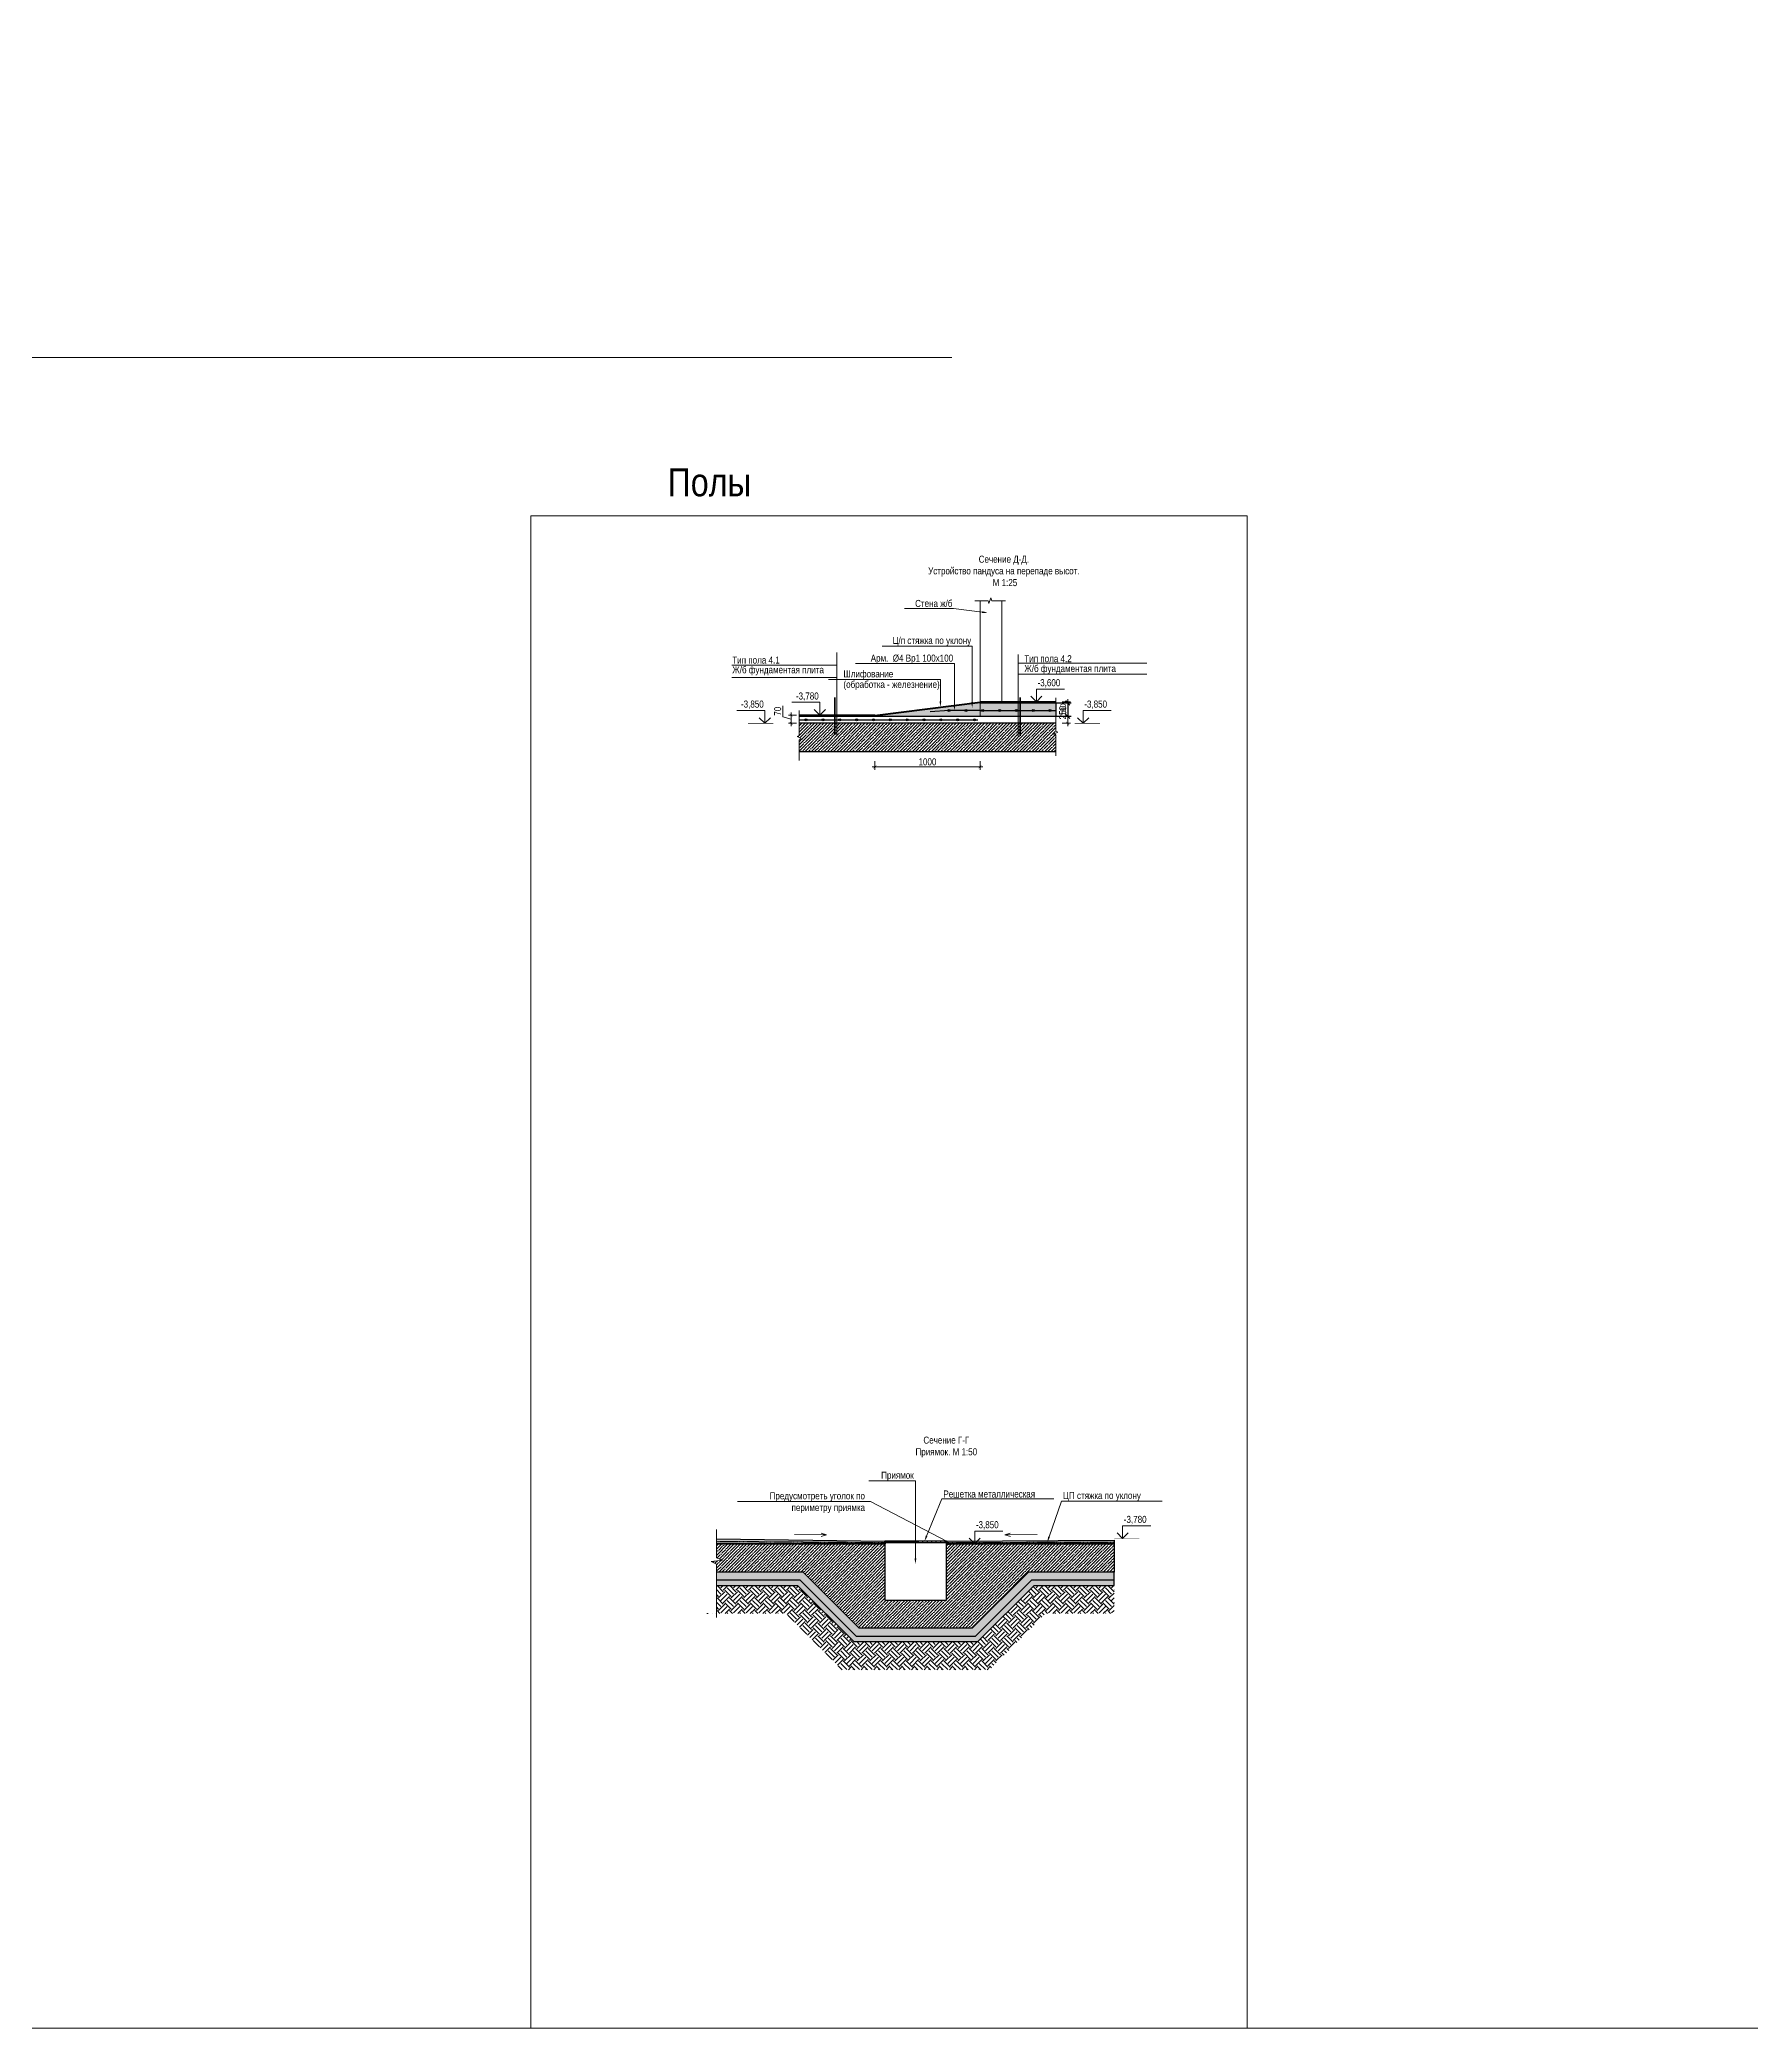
# Model space of a CAD drawing. Header units: millimetres. Extents: x -328335 to 1213373, y -208171 to 164144.
# Drawn here: x -14863 to 46079, y -205995 to -135144 of the extents above; entities that cross this region are included whole.
import ezdxf
from ezdxf import colors
from ezdxf.entities.mleader import LeaderData, LeaderLine
from ezdxf.math import Vec2, Vec3

# ---------------------------------------------------------------- set-up
doc = ezdxf.new("R2010")
doc.units = ezdxf.units.MM
doc.header["$LTSCALE"] = 0.5
doc.linetypes.add('DASHED', pattern=[19.05, 12.7, -6.35])
doc.layers.get('Defpoints').update_dxf_attribs({"color": 140})
for name, color, linetype, lineweight in [('A-DETL-1', 7, 'Continuous', 30), ('A-Wall-beton', 12, 'Continuous', 18), ('АР_Отметка', 7, 'Continuous', 5), ('АР_Тонкая', 254, 'Continuous', 5), ('Оформление_Отметки', 250, 'Continuous', 0), ('Разрез_тонкая!', 250, 'Continuous', 18), ('РД_узлы', 8, 'Continuous', 13), ('Стена_замер', 162, 'Continuous', 18)]:
    doc.layers.add(name, color=color, linetype=linetype, lineweight=lineweight)
doc.layers.add('АР_Делит', color=120, linetype='Continuous', lineweight=0, plot=False)
doc.layers.add('Полы_компенсатор', color=50, linetype='Continuous', lineweight=80, plot=False)
doc.layers.add('РД_Размеры КП', color=8, linetype='Continuous')
doc.styles.add('PDF Arial', font='arial.ttf')
doc.styles.add('style1', font='ARIALN.TTF')
doc.dimstyles.new('1-100', dxfattribs={"dimscale": 100, "dimtxt": 2, "dimasz": 1.5, "dimexe": 1.25, "dimexo": 0.625, "dimtad": 1, "dimdec": 0, "dimtxsty": 'style1', "dimblk": 'OBLIQUE', "dimcen": 2.5, "dimadec": 0, "dimazin": 1, "dimtfac": 1, "dimtdec": 0, "dimtix": 1, "dimtmove": 0, "dimatfit": 2, "dimfxl": 1, "dimarcsym": 0})
doc.dimstyles.new('Dim100_ареал', dxfattribs={"dimscale": 100, "dimtxt": 2.5, "dimasz": 1, "dimexe": 1, "dimexo": 1, "dimgap": 0.5, "dimtad": 1, "dimzin": 12, "dimdsep": 46, "dimtxsty": 'style1', "dimblk": 'ARCHTICK', "dimcen": 1, "dimdle": 1, "dimaunit": 1, "dimadec": 0, "dimazin": 3, "dimtfac": 1, "dimtmove": 1, "dimatfit": 3, "dimldrblk": 'OPEN30', "dimfxl": 2, "dimfxlon": 1, "dimtolj": 1, "dimtzin": 0, "dimlwd": 5, "dimlwe": 5, "dimarcsym": 0})

# ---------------------------------------------------------------- blocks, each defined once
blk = doc.blocks.new('Otmetka_ur_2.5')
at = {"ltscale": 0.2}
for points in [[(40517, -127192), (40417, -127092)], [(40517, -127192), (40517, -126962), (41017, -126962)], [(40517, -127192), (40617, -127092)]]:
    blk.add_lwpolyline(points, dxfattribs=at)
at = {"ltscale": 0.2, "const_width": 7.5}
blk.add_lwpolyline([(40817, -127192), (40367, -127192)], dxfattribs=at)
at = {"ltscale": 0.2, "style": 'style1'}
blk.add_attdef('OTMETKA', (40537, -126912), '', height=125, dxfattribs=at)
blk = doc.blocks.new('_Oblique')
at = {"color": 0, "linetype": 'ByBlock', "lineweight": -2}
blk.add_line((-0.5, -0.5), (0.5, 0.5), dxfattribs=at)
blk = doc.blocks.new('*D106')
at = {"layer": 'Defpoints', "color": 0, "transparency": 16777216}
for p in [(19089, -158774), (19089, -159249), (21761, -159249)]:
    blk.add_point(p, dxfattribs=at)
at = {"layer": 'РД_Размеры КП', "color": 0, "lineweight": -2, "transparency": 16777216}
for p, q in [((19152, -158774), (21886, -158774)), ((19152, -159249), (21886, -159249)), ((21761, -158774), (21761, -159249))]:
    blk.add_line(p, q, dxfattribs=at)
at = {"layer": 'РД_Размеры КП', "color": 0, "lineweight": -2, "transparency": 16777216, "xscale": 150, "yscale": 150, "zscale": 150}
for p, rotation in [((21761, -158774), 90), ((21761, -159249), 270)]:
    blk.add_blockref('_Oblique', p, dxfattribs=dict(at, rotation=rotation))
at = {"layer": 'РД_Размеры КП', "color": 0, "transparency": 16777216, "insert": (21596, -159012), "char_height": 200, "attachment_point": 5, "rotation": 90, "style": 'style1'}
blk.add_mtext('180', dxfattribs=at)
blk = doc.blocks.new('_ArchTick')
at = {"color": 0, "linetype": 'ByBlock', "const_width": 0.15}
blk.add_lwpolyline([(-0.5, -0.5), (0.5, 0.5)], dxfattribs=at)
blk = doc.blocks.new('*D107')
at = {"layer": 'Defpoints', "color": 0, "transparency": 16777216}
for p in [(14889, -159230), (18639, -158774), (18639, -161052)]:
    blk.add_point(p, dxfattribs=at)
at = {"layer": 'РД_узлы', "color": 0, "lineweight": 5, "transparency": 16777216}
for p, q in [((14789, -161052), (18739, -161052)), ((14889, -160852), (14889, -161152)), ((18639, -160852), (18639, -161152))]:
    blk.add_line(p, q, dxfattribs=at)
at = {"layer": 'РД_узлы', "color": 0, "lineweight": 5, "transparency": 16777216, "xscale": 100, "yscale": 100, "zscale": 100, "rotation": 180}
blk.add_blockref('_ArchTick', (14889, -161052), dxfattribs=at)
at = {"layer": 'РД_узлы', "color": 0, "lineweight": 5, "transparency": 16777216, "xscale": 100, "yscale": 100, "zscale": 100}
blk.add_blockref('_ArchTick', (18639, -161052), dxfattribs=at)
at = {"layer": 'РД_узлы', "color": 0, "transparency": 16777216, "insert": (16764, -160874), "char_height": 250, "attachment_point": 5, "style": 'style1'}
blk.add_mtext('\\A1;1000', dxfattribs=at)
blk = doc.blocks.new('_Open30')
at = {"color": 0, "linetype": 'ByBlock', "lineweight": -2}
for p, q in [((-1, 0.27), (0, 0)), ((0, 0), (-1, -0.27)), ((0, 0), (-1, 0))]:
    blk.add_line(p, q, dxfattribs=at)
blk = doc.blocks.new('*D152')
at = {"layer": 'Defpoints', "color": 0, "transparency": 16777216}
for p in [(21333, -158738), (21761, -158738), (21333, -159499)]:
    blk.add_point(p, dxfattribs=at)
at = {"layer": 'РД_узлы', "color": 0, "lineweight": 5, "transparency": 16777216}
for p, q in [((21761, -159599), (21761, -158638)), ((21561, -158738), (21861, -158738)), ((21561, -159499), (21861, -159499))]:
    blk.add_line(p, q, dxfattribs=at)
at = {"layer": 'РД_узлы', "color": 0, "lineweight": 5, "transparency": 16777216, "xscale": 100, "yscale": 100, "zscale": 100}
for p, rotation in [((21761, -158738), 90), ((21761, -159499), 270)]:
    blk.add_blockref('_ArchTick', p, dxfattribs=dict(at, rotation=rotation))
at = {"layer": 'РД_узлы', "color": 0, "transparency": 16777216, "insert": (21583, -159119), "char_height": 250, "attachment_point": 5, "rotation": 90, "style": 'style1'}
blk.add_mtext('\\A1;250', dxfattribs=at)
blk = doc.blocks.new('*D153')
at = {"layer": 'Defpoints', "color": 0, "transparency": 16777216}
for p in [(11909, -159211), (12196, -159211), (12196, -159499)]:
    blk.add_point(p, dxfattribs=at)
at = {"layer": 'РД_узлы', "color": 0, "lineweight": 5, "transparency": 16777216}
for p, q in [((11606, -159265), (11606, -158873)), ((11909, -159355), (11606, -159265)), ((12096, -159211), (11809, -159211)), ((11909, -159599), (11909, -159111)), ((12096, -159499), (11809, -159499))]:
    blk.add_line(p, q, dxfattribs=at)
at = {"layer": 'РД_узлы', "color": 0, "lineweight": 5, "transparency": 16777216, "xscale": 100, "yscale": 100, "zscale": 100}
for p, rotation in [((11909, -159211), 90), ((11909, -159499), 270)]:
    blk.add_blockref('_ArchTick', p, dxfattribs=dict(at, rotation=rotation))
at = {"layer": 'РД_узлы', "color": 0, "transparency": 16777216, "insert": (11428, -159069), "char_height": 250, "attachment_point": 5, "rotation": 90, "style": 'style1'}
blk.add_mtext('\\A1;70', dxfattribs=at)

msp = doc.modelspace()

# ---------------------------------------------------------------- hatches: boundary and pattern name
at = {"layer": 'РД_узлы'}
h = msp.add_hatch(dxfattribs=at)
h.set_pattern_fill('AR-CONC', color=256)
h.set_pattern_definition([(50, (184443.28, 504797.02), (182.18467, -15.939086), [19.05, -209.55]), (355, (184443.28, 504797.02), (-35.24342, 191.056845), [15.24, -167.640584]), (100.451445, (184458.46, 504795.69), (146.941247, 175.11775), [16.19001, -178.090245]), (46.1842, (184443.28, 504847.82), (271.07904, -42.04233), [28.575, -314.325]), (96.635558, (184465.87, 504844.31), (237.40413, 247.42612), [24.28502, -267.13561]), (351.18415, (184443.28, 504847.82), (237.40413, 247.42612), [22.85997, -251.45973]), (21, (184468.68, 504835.12), (151.61439, -102.265198), [19.05, -209.55]), (326, (184468.68, 504835.12), (61.80203, 184.187966), [15.24, -167.64]), (71.451445, (184481.31, 504826.6), (213.41642, 81.92277), [16.19001, -178.08994]), (37.5, (184443.275, 504797.02), (3.088603, 84.555039), [0, -165.608, 0, -170.18, 0, -168.275]), (7.5, (184443.275, 504797.02), (66.819663, 100.180575), [0, -97.028, 0, -161.798, 0, -64.135]), (327.5, (184386.63, 504797.02), (135.590595, -5.728744), [0, -63.5, 0, -198.12, 0, -262.89]), (317.5, (184361.23, 504797.02), (148.129181, 25.426491), [0, -82.55, 0, -131.572, 0, -186.69])])
h.paths.add_polyline_path([(18639.431, -158774.387), (14889.431, -159249.387), (18639.431, -159249.387)])
h.paths.add_polyline_path([(18639.431, -158774.387), (21333.232, -158774.387), (21333.232, -159249.387), (18639.431, -159249.387)])
h = msp.add_hatch(dxfattribs=at)
h.set_pattern_fill('ANSI35', color=256, scale=25)
h.set_pattern_definition([(45, (184443.28, 504547.02), (-112.2532, 112.2532), []), (45, (184555.53, 504547.02), (-112.2532, 112.2532), [198.4375, -39.6875, 0, -39.6875])])
h.paths.add_polyline_path([(21333.232, -159801.089), (21258.232, -159763.589), (21408.232, -159688.589), (21333.232, -159651.089), (21333.232, -159499.387), (18639.431, -159499.387), (14889.431, -159499.387), (12195.63, -159499.387), (12195.63, -159935.897), (12120.63, -159973.397), (12270.63, -160048.397), (12195.63, -160085.897), (12195.63, -160499.387), (21333.232, -160499.387)])
at = {"layer": 'РД_узлы', "lineweight": 0}
h = msp.add_hatch(dxfattribs=at)
h.set_pattern_fill('ANSI35', color=256, scale=25)
h.set_pattern_definition([(45, (203074.07, 498815.58), (-112.2532, 112.2532), []), (45, (203186.32, 498815.58), (-112.2532, 112.2532), [198.4375, -39.6875, 0, -39.6875])])
h.paths.add_polyline_path([(9249.622, -188739.413), (9249.622, -189239.413), (9458.515, -189319.413), (9054.069, -189359.413), (9249.622, -189459.413), (9249.622, -189739.413), (12334.301, -189739.413), (14334.301, -191739.413), (18362.728, -191739.413), (20362.728, -189739.413), (23419.622, -189739.413), (23419.622, -188739.413), (17448.515, -188739.413), (17448.515, -190739.413), (15248.515, -190739.413), (15248.515, -188739.413)])
h = msp.add_hatch(dxfattribs=at)
h.set_pattern_fill('AR-CONC', color=256, scale=0.5)
h.set_pattern_definition([(50, (203074.07, 498815.58), (91.0923345, -7.969543), [9.525, -104.775]), (355, (203074.07, 498815.58), (-17.621711, 95.528423), [7.62, -83.820292]), (100.451445, (203081.66, 498814.92), (73.470624, 87.558876), [8.095004, -89.045122]), (46.1842, (203074.07, 498840.98), (135.53952, -21.021164), [14.2875, -157.1625]), (96.635558, (203085.36, 498839.23), (118.702067, 123.713062), [12.142512, -133.567804]), (351.184151, (203074.07, 498840.98), (118.702067, 123.713062), [11.429984, -125.729866]), (21, (203086.77, 498834.63), (75.807196, -51.132599), [9.525, -104.775]), (326, (203086.77, 498834.63), (30.901014, 92.093983), [7.62, -83.82]), (71.451445, (203093.09, 498830.37), (106.70821, 40.961384), [8.095004, -89.044969]), (37.5, (203074.07, 498815.58), (1.5443016, 42.2775194), [0, -82.804, 0, -85.09, 0, -84.1375]), (7.5, (203074.07, 498815.58), (33.4098313, 50.0902874), [0, -48.514, 0, -80.899, 0, -32.0675]), (327.5, (203045.748, 498815.58), (67.7952976, -2.864372), [0, -31.75, 0, -99.06, 0, -131.445]), (317.5, (203033.05, 498815.58), (74.0645907, 12.7132455), [0, -41.275, 0, -65.786, 0, -93.345])])
h.paths.add_polyline_path([(17448.515, -188739.413), (17448.515, -188644.419), (23419.622, -188602.103), (23419.622, -188739.413)])
h.paths.add_polyline_path([(9249.622, -188554.015), (9249.622, -188739.413), (15177.701, -188739.413), (15177.701, -188644.419)])
at = {"layer": 'РД_узлы', "lineweight": 30}
h = msp.add_hatch(dxfattribs=at)
h.set_pattern_fill('ANSI31', color=256, scale=50, angle=45)
h.set_pattern_definition([(90, (15808.51, -188691.92), (-158.75, 0), [])])
h.paths.add_polyline_path([(17448.515, -188644.419), (15179.146, -188644.419), (15179.146, -188691.916), (17448.515, -188691.916)])
at = {"layer": 'РД_узлы', "lineweight": 0}
h = msp.add_hatch(dxfattribs=at)
h.set_pattern_fill('AR-CONC', color=256)
h.set_pattern_definition([(50, (203074.07, 498815.58), (182.18467, -15.939086), [19.05, -209.55]), (355, (203074.07, 498815.58), (-35.24342, 191.056845), [15.24, -167.640584]), (100.451445, (203089.25, 498814.25), (146.941247, 175.11775), [16.19001, -178.090245]), (46.1842, (203074.07, 498866.38), (271.07904, -42.04233), [28.575, -314.325]), (96.635558, (203096.66, 498862.88), (237.40413, 247.42612), [24.28502, -267.13561]), (351.18415, (203074.07, 498866.38), (237.40413, 247.42612), [22.85997, -251.45973]), (21, (203099.47, 498853.68), (151.61439, -102.265198), [19.05, -209.55]), (326, (203099.47, 498853.68), (61.80203, 184.187966), [15.24, -167.64]), (71.451445, (203112.1, 498845.16), (213.41642, 81.92277), [16.19001, -178.089938]), (37.5, (203074.07, 498815.58), (3.088603, 84.555039), [0, -165.608, 0, -170.18, 0, -168.275]), (7.5, (203074.07, 498815.58), (66.819663, 100.180575), [0, -97.028, 0, -161.798, 0, -64.135]), (327.5, (203017.427, 498815.58), (135.590595, -5.728744), [0, -63.5, 0, -198.12, 0, -262.89]), (317.5, (202992.03, 498815.58), (148.129181, 25.426491), [0, -82.55, 0, -131.572, 0, -186.69])])
h.paths.add_polyline_path([(20478.708, -190019.413), (23419.622, -190019.413), (23419.622, -189739.413), (20362.728, -189739.413), (19362.728, -190739.413), (19758.708, -190739.413)])
h.paths.add_polyline_path([(9249.622, -189739.413), (9249.622, -190019.413), (12218.322, -190019.413), (14218.321, -192019.413), (18478.709, -192019.412), (19758.708, -190739.413), (19362.728, -190739.413), (18362.728, -191739.413), (14334.301, -191739.413), (12334.301, -189739.413)])
h = msp.add_hatch(dxfattribs=at)
h.set_pattern_fill('EARTH', color=256, scale=50, angle=45)
h.set_pattern_definition([(45, (12634.07, -190384.42), (0, 449.013), [317.5, -317.5]), (45, (12549.88, -190300.23), (0, 449.013), [317.5, -317.5]), (45, (12465.7, -190216.04), (0, 449.013), [317.5, -317.5]), (135, (12465.7, -190159.9), (-449.013, 0), [317.5, -317.5]), (135, (12549.88, -190075.72), (-449.013, 0), [317.5, -317.5]), (135, (12634.07, -189991.53), (-449.013, 0), [317.5, -317.5])])
h.paths.add_polyline_path([(9249.622, -191219.414), (9249.622, -190219.413), (12135.479, -190219.413), (14135.479, -192219.413), (18561.551, -192219.413), (20561.551, -190219.413), (23419.622, -190219.413), (23419.622, -191219.42), (20975.759, -191219.418), (18975.764, -193219.413), (13721.265, -193219.413), (11721.265, -191219.413), (8919.622, -191219.413)])
h = msp.add_hatch(dxfattribs=at)
h.set_pattern_fill('AR-SAND', color=256)
h.set_pattern_definition([(37.5, (203074.07, 498815.58), (-1.6000313, 48.9413237), [0, -38.608, 0, -43.18, 0, -41.275]), (7.5, (203074.07, 498815.58), (44.9523283, 71.68251), [0, -20.828, 0, -34.798, 0, -13.335]), (327.5, (203042.827, 498815.58), (79.099237, 0.1437185), [0, -12.7, 0, -45.72, 0, -59.69]), (317.5, (203042.827, 498815.58), (76.355645, 22.2929323), [0, -6.35, 0, -29.972, 0, -34.29])])
h.paths.add_polyline_path([(9249.622, -190019.413), (9249.622, -190219.413), (12135.479, -190219.413), (14135.479, -192219.413), (18561.551, -192219.413), (20561.551, -190219.413), (23419.622, -190219.413), (23419.622, -190019.413), (20478.708, -190019.413), (18478.709, -192019.412), (14218.321, -192019.413), (12218.322, -190019.413)])

# ---------------------------------------------------------------- linework, layer by layer
at = {"layer": 'A-DETL-1'}
for p, q in [((12195.63, -159249.387), (14889.431, -159249.387)), ((12195.63, -159249.387), (14889.431, -159249.387)), ((12195.63, -159374.387), (18560.416, -159374.387)), ((18639.431, -158774.387), (14889.431, -159249.387)), ((14889.431, -159249.387), (14889.431, -159249.387)), ((14889.431, -159249.387), (18639.431, -159249.387)), ((18626.931, -159043.636), (21345.732, -159043.636)), ((18639.431, -158774.387), (21333.232, -158774.387)), ((18639.431, -158774.387), (21333.232, -158774.387)), ((18639.431, -159249.387), (21333.232, -159249.387)), ((21333.232, -158774.387), (21333.232, -159249.387)), ((21333.232, -159499.387), (12195.63, -159499.387)), ((12195.63, -160499.387), (21333.232, -160499.387)), ((18639.431, -160499.387), (21333.232, -160499.387))]:
    msp.add_line(p, q, dxfattribs=at)
for points in [[(12195.63, -159249.387), (14889.431, -159249.387), (14889.431, -159211.487), (12195.63, -159211.487)], [(18639.431, -158774.387), (21333.232, -158774.387), (21333.232, -158737.637), (18639.431, -158737.637)]]:
    msp.add_lwpolyline(points, close=True, dxfattribs=at)
for points in [[(14889.431, -159211.487), (18639.431, -158737.637)], [(18639.431, -159043.636), (17534.326, -159043.636), (16863.879, -159095.791)]]:
    msp.add_lwpolyline(points, dxfattribs=at)
for centre in [(12440.526, -159374.387), (13040.526, -159374.387), (13640.526, -159374.387), (14240.526, -159374.387), (14840.526, -159374.387), (15440.526, -159374.387), (16040.526, -159374.387), (16640.526, -159374.387), (17240.526, -159374.387), (17534.326, -159043.636), (17840.526, -159374.387), (18134.326, -159043.636), (18440.526, -159374.387), (18734.326, -159043.636), (19334.326, -159043.636), (19934.326, -159043.636), (20534.326, -159043.636), (21134.326, -159043.636)]:
    msp.add_circle(centre, 40, dxfattribs=at)
at = {"layer": 'A-Wall-beton', "color": 12, "linetype": 'Continuous', "lineweight": 18}
for p, q in [((12748.515, -188739.413), (9249.622, -188739.413)), ((15248.515, -188739.413), (12748.515, -188739.413)), ((15248.515, -190739.413), (15248.515, -188739.413)), ((19948.515, -188739.413), (17448.515, -188739.413)), ((17448.515, -188739.413), (17448.515, -190739.413)), ((23419.622, -188739.413), (19948.515, -188739.413)), ((23419.622, -189739.413), (23419.622, -188739.413)), ((9249.622, -189739.413), (12334.301, -189739.413)), ((12334.301, -189739.413), (14334.301, -191739.413)), ((18362.728, -191739.413), (20362.728, -189739.413)), ((20362.728, -189739.413), (23419.622, -189739.413)), ((14334.301, -191739.413), (18362.728, -191739.413))]:
    msp.add_line(p, q, dxfattribs=at)
at = {"layer": 'АР_Делит'}
msp.add_line((17638.048, -146463.668), (-132213.713, -146463.668), dxfattribs=at)
at = {"layer": 'АР_Делит', "lineweight": 0}
msp.add_lwpolyline([(-132213.713, -64293.844), (228906.764, -64293.844), (228906.764, -205994.742), (-132213.713, -205994.742)], close=True, dxfattribs=at)
at = {"layer": 'АР_Делит'}
msp.add_lwpolyline([(2629.03, -152107.469), (28159.247, -152107.469), (28159.247, -205994.742), (2629.03, -205994.742)], close=True, dxfattribs=at)
at = {"layer": 'АР_Тонкая'}
for points in [[(21333.232, -158589.84), (21333.232, -159773.999), (21408.232, -159811.499), (21258.232, -159886.499), (21333.232, -159923.999), (21333.232, -160661.499)], [(12195.63, -160823.397), (12195.63, -160085.897), (12270.63, -160048.397), (12120.63, -159973.397), (12195.63, -159935.897), (12195.63, -159040.909)]]:
    msp.add_lwpolyline(points, dxfattribs=at)
at = {"layer": 'Полы_компенсатор'}
for points in [[(15248.515, -188639.413), (15248.515, -188739.413), (15148.515, -188739.413)], [(17448.515, -188639.413), (17448.515, -188739.413), (17548.515, -188739.413)]]:
    msp.add_lwpolyline(points, dxfattribs=at)
at = {"layer": 'Разрез_тонкая!'}
msp.add_lwpolyline([(17448.515, -188739.413), (17448.515, -188644.419)], dxfattribs=at)
at = {"layer": 'РД_узлы', "lineweight": 15}
for p, q in [((18639.431, -155131.019), (18639.431, -159249.386)), ((19409.285, -158737.637), (19409.285, -155131.019))]:
    msp.add_line(p, q, dxfattribs=at)
at = {"layer": 'РД_узлы'}
msp.add_line((18639.431, -158737.637), (19119.431, -158737.637), dxfattribs=at)
for points in [[(18457.994, -155131.019), (18922.721, -155131.019), (18949.901, -155232.606), (19023.528, -155032.914), (19057.714, -155131.019), (19549.686, -155131.019)], [(9249.622, -188219.413), (9249.622, -189239.413), (9458.515, -189319.413), (9054.069, -189359.413), (9249.622, -189459.413), (9249.622, -191354.419)], [(12022.961, -188404.419), (13172.961, -188414.419), (12982.961, -188354.419), (13172.961, -188414.419), (12972.961, -188474.419)], [(20674.069, -188404.419), (19524.069, -188414.419), (19714.069, -188354.419), (19524.069, -188414.419), (19724.069, -188474.419)], [(15248.515, -188739.413), (15248.515, -188644.419)]]:
    msp.add_lwpolyline(points, dxfattribs=at)
at = {"layer": 'РД_узлы', "ltscale": 0.5}
for points in [[(13532.958, -159920.601), (13532.958, -156979.986)], [(19995.904, -159955.172), (19995.904, -157043.015)], [(9799.761, -157423.988), (13532.958, -157423.988)], [(9799.761, -157869.741), (13532.958, -157869.741)], [(24582.398, -157361.165), (19995.904, -157361.165)], [(24582.398, -157747.013), (19995.904, -157747.013)]]:
    msp.add_lwpolyline(points, dxfattribs=at)
at = {"layer": 'РД_узлы', "ltscale": 0.5, "const_width": 60}
for points in [[(13463.513, -158577.762), (13463.513, -159921.667)], [(20065.349, -158577.762), (20065.349, -159955.415)]]:
    msp.add_lwpolyline(points, dxfattribs=at)
at = {"layer": 'РД_узлы'}
msp.add_lwpolyline([(15900.915, -158926.186, 0, 100, 0), (16210.51, -158887.066, 0, 0, 0), (16799.505, -158812.64, 0, 0, 0)], format="xyseb", dxfattribs=at)
at = {"layer": 'РД_узлы', "lineweight": 30}
for points in [[(9249.622, -188554.015), (15248.515, -188639.413), (15248.515, -188739.413), (9249.622, -188739.413)], [(9249.622, -188739.413), (15248.515, -188739.413), (15248.515, -190739.413), (17448.515, -190739.413), (17448.515, -188739.413), (23419.622, -188739.413), (23419.622, -189739.413), (20362.728, -189739.413), (18362.728, -191739.413), (14334.301, -191739.413), (12334.301, -189739.413), (9249.622, -189739.413)], [(9249.622, -190219.413), (12135.479, -190219.413), (14135.479, -192219.413), (18561.551, -192219.413), (20561.551, -190219.413), (23419.622, -190219.413), (23419.622, -189739.413), (20362.728, -189739.413), (18362.728, -191739.413), (14334.301, -191739.413), (12334.301, -189739.413), (9249.622, -189739.413)], [(9249.622, -190019.413), (12218.322, -190019.413), (14218.321, -192019.413), (18478.709, -192019.412), (20478.708, -190019.413), (23419.622, -190019.413)]]:
    msp.add_lwpolyline(points, dxfattribs=at)
at = {"layer": 'РД_узлы', "linetype": 'DASHED', "lineweight": 30}
for points in [[(9249.622, -188646.714), (15248.515, -188691.916)], [(17448.515, -188691.916), (23419.622, -188670.758)]]:
    msp.add_lwpolyline(points, dxfattribs=at)
at = {"layer": 'РД_узлы', "lineweight": 30}
for points in [[(15248.515, -188691.916), (17448.515, -188691.916), (17448.515, -188644.419), (15248.515, -188644.419)], [(17448.515, -188739.413), (17448.515, -188639.413), (23419.622, -188602.103), (23419.622, -188739.413)]]:
    msp.add_lwpolyline(points, close=True, dxfattribs=at)
at = {"layer": 'Стена_замер', "color": 162, "linetype": 'Continuous', "lineweight": 18}
for p, q in [((14334.301, -191739.413), (12334.301, -189739.413)), ((20362.728, -189739.413), (18362.728, -191739.413)), ((12135.479, -190219.413), (14135.479, -192219.413)), ((18561.551, -192219.413), (20561.551, -190219.413)), ((18362.728, -191739.413), (14334.301, -191739.413)), ((14135.479, -192219.413), (18561.551, -192219.413))]:
    msp.add_line(p, q, dxfattribs=at)

# ---------------------------------------------------------------- block references
at = {"layer": 'АР_Отметка'}
ref = msp.add_blockref('Otmetka_ur_2.5', (-60389.321, 95646.512), dxfattribs=dict(at, xscale=2, yscale=2, zscale=2))
ref.add_attrib('OTMETKA', '-3,600', (20685.627, -158177.637), dxfattribs={"layer": 'Оформление_Отметки', "color": 7, "ltscale": 0.2, "height": 250, "style": 'style1'})
ref = msp.add_blockref('Otmetka_ur_2.5', (92003.639, 94884.762), dxfattribs=dict(at, xscale=-2, yscale=2, zscale=2))
ref.add_attrib('OTMETKA', '-3,850', (10119.517, -158939.387), dxfattribs={"layer": 'Оформление_Отметки', "color": 7, "ltscale": 0.2, "height": 250, "style": 'style1'})
ref = msp.add_blockref('Otmetka_ur_2.5', (93961.745, 95172.662), dxfattribs=dict(at, xscale=-2, yscale=2, zscale=2))
ref.add_attrib('OTMETKA', '-3,780', (12077.623, -158651.487), dxfattribs={"layer": 'Оформление_Отметки', "color": 7, "ltscale": 0.2, "height": 250, "style": 'style1'})
ref = msp.add_blockref('Otmetka_ur_2.5', (-58723.259, 94884.762), dxfattribs=dict(at, xscale=2, yscale=2, zscale=2))
ref.add_attrib('OTMETKA', '-3,850', (22351.689, -158939.387), dxfattribs={"layer": 'Оформление_Отметки', "color": 7, "ltscale": 0.2, "height": 250, "style": 'style1'})
ref = msp.add_blockref('Otmetka_ur_2.5', (-57315.325, 65834.725), dxfattribs=dict(at, xscale=2, yscale=2, zscale=2))
ref.add_attrib('OTMETKA', '-3,780', (23759.622, -187989.424), dxfattribs={"layer": 'Оформление_Отметки', "color": 7, "ltscale": 0.2, "height": 250, "style": 'style1'})
ref = msp.add_blockref('Otmetka_ur_2.5', (-62586.433, 65644.736), dxfattribs=dict(at, xscale=2, yscale=2, zscale=2))
ref.add_attrib('OTMETKA', '-3,850', (18488.515, -188179.413), dxfattribs={"layer": 'Оформление_Отметки', "color": 7, "ltscale": 0.2, "height": 250, "style": 'style1'})

# ---------------------------------------------------------------- texts
at = {"layer": 'АР_Делит', "lineweight": 60, "insert": (7505.15, -151424.797), "char_height": 1000, "attachment_point": 7, "style": 'style1'}
msp.add_mtext_dynamic_manual_height_columns('\\pxt3,10;Полы', width=14666.93665, gutter_width=2500, heights=[1467.806], dxfattribs=at)
at = {"layer": 'РД_узлы', "char_height": 250, "attachment_point": 7, "style": 'PDF Arial'}
for s, insert in [('\\pxqc;{\\fArial Narrow|b0|i0|c204|p34;Сечение Д-Д. \\PУстройство пандуса на перепаде высот.\\P М 1:25}', (16789.772, -154613.758)), ('\\pxqc;{\\fArial Narrow|b0|i0|c204|p34;Сечение Г-Г\\fArial Narrow|b0|i0|c0|p34; ^J\\fArial Narrow|b0|i0|c204|p34;Приямок. М 1:50}', (16337.231, -185656.357))]:
    msp.add_mtext(s, dxfattribs=dict(at, insert=insert))
at = {"layer": 'РД_узлы', "char_height": 250, "attachment_point": 7, "style": 'style1'}
for s, width, insert in [('\\A1;Тип пола 4.1     ', 3721.26783, (9811.691, -157373.988)), ('Тип пола 4.2                       ', 3380.90566, (20216.148, -157325.092)), ('Ж/б фундаментая плита                         ', 7450, (9811.691, -157791.442)), ('Ж/б фундаментая плита                          ', 7450, (20216.148, -157747.013))]:
    msp.add_mtext_dynamic_manual_height_columns(s, width=width, gutter_width=1250, heights=[0], dxfattribs=dict(at, insert=insert))

# ---------------------------------------------------------------- dimensions: what is measured, and where the dimension line sits
at = {"layer": 'РД_Размеры КП'}
dim = msp.add_linear_dim(base=(21760.676, -159249.387), p1=(19089.418, -158774.387), p2=(19089.418, -159249.387), angle=90, text='180', dimstyle='1-100', override={"dimtmove": 1}, dxfattribs=at)
dim.commit()
dim.dimension.update_dxf_attribs({"geometry": '*D106', "text_midpoint": (21596.061, -159011.887)})
at = {"layer": 'РД_узлы'}
for base, p1, p2, text, picture, middle in [((21760.903, -158737.637), (21333.232, -159499.387), (21333.232, -158737.637), '250', '*D152', (21583.26, -159118.512)), ((11908.677, -159211.487), (12195.63, -159499.387), (12195.63, -159211.487), '70', '*D153', (11428.39, -159214.644))]:
    dim = msp.add_linear_dim(base=base, p1=p1, p2=p2, angle=90, text=text, dimstyle='Dim100_ареал', dxfattribs=at)
    dim.commit()
    dim.dimension.update_dxf_attribs({"geometry": picture, "text_midpoint": middle})
dim = msp.add_linear_dim(base=(18639.431, -161051.551), p1=(14889.431, -159230.437), p2=(18639.431, -158774.387), text='1000', dimstyle='Dim100_ареал', dxfattribs=at)
dim.commit()
dim.dimension.update_dxf_attribs({"geometry": '*D107', "text_midpoint": (16764.431, -160873.908)})

# ---------------------------------------------------------------- leaders
ml = msp.add_multileader_mtext('Standard', dxfattribs=at)
ml.set_content('\\A1;Стена ж/б', color=256, style='style1')
ml.set_leader_properties(color=256, linetype='ByLayer', lineweight=9)
ml.build(insert=Vec2(0, 0))
ml.multileader.update_dxf_attribs({"text_left_attachment_type": 6, "text_right_attachment_type": 6, "dogleg_length": 52.831, "arrow_head_size": 200})
ctx = ml.context
ctx.base_point, ctx.char_height, ctx.arrow_head_size, ctx.landing_gap_size, ctx.plane_origin = Vec3(16317.643, -155402.841), 250, 200, 7, Vec3(18716.401, -152333.396)
ctx.left_attachment, ctx.right_attachment = 6, 6
notes = []
notes.append((ctx, [(1, (1, 1, 0), (17689.897, -155402.841), (-1, 0), 52.831, [(0, [(18913.498, -155561.57)], 0, [])])]))
ctx.mtext.insert, ctx.mtext.width, ctx.mtext.defined_height, ctx.mtext.line_spacing_factor, ctx.mtext.flow_direction = Vec3(16324.643, -155102.841), 3892.1329, 274.209, 0.3, 5
ml = msp.add_multileader_mtext('Standard', dxfattribs=at)
ml.set_content('\\pxsm1;Ц/п стяжка по уклону', color=256, style='style1')
ml.set_leader_properties(color=256, linetype='ByLayer', lineweight=9)
ml.build(insert=Vec2(0, 0))
ml.multileader.update_dxf_attribs({"text_left_attachment_type": 6, "text_right_attachment_type": 6, "dogleg_length": 52.831, "arrow_head_size": 200})
ctx = ml.context
ctx.base_point, ctx.char_height, ctx.arrow_head_size, ctx.landing_gap_size, ctx.plane_origin = Vec3(15514.138, -156745.584), 250, 200, 7, Vec3(18873.519, -155592.744)
ctx.left_attachment, ctx.right_attachment = 6, 6
notes.append((ctx, [(1, (1, 1, 0), (18357.913, -156745.584), (-1, 0), 52.831, [(0, [(18357.913, -158944.011)], 0, [])])]))
ctx.mtext.insert, ctx.mtext.width, ctx.mtext.defined_height, ctx.mtext.line_spacing_factor, ctx.mtext.flow_direction = Vec3(15521.138, -156422.084), 3118.29321, 274.209, 0.3, 5
ml = msp.add_multileader_mtext('Standard', dxfattribs=at)
ml.set_content('\\pxsm1;Арм.  %%C4 Вр1 100х100', color=256, style='style1')
ml.set_leader_properties(color=256, linetype='ByLayer', lineweight=9)
ml.build(insert=Vec2(0, 0))
ml.multileader.update_dxf_attribs({"text_left_attachment_type": 6, "text_right_attachment_type": 6, "dogleg_length": 52.831, "arrow_head_size": 200})
ctx = ml.context
ctx.base_point, ctx.char_height, ctx.arrow_head_size, ctx.landing_gap_size, ctx.plane_origin = Vec3(14735.616, -157370.09), 250, 200, 7, Vec3(19664.379, -154929.882)
ctx.left_attachment, ctx.right_attachment = 6, 6
notes.append((ctx, [(1, (1, 1, 0), (17724.344, -157370.09), (-1, 0), 52.831, [(0, [(17724.344, -159043.636)], 0, [])])]))
ctx.mtext.insert, ctx.mtext.width, ctx.mtext.defined_height, ctx.mtext.line_spacing_factor, ctx.mtext.flow_direction = Vec3(14742.616, -157050.684), 3892.1329, 274.209, 0.3, 5
ml = msp.add_multileader_mtext('Standard', dxfattribs=at)
ml.set_content('\\A1;Шлифование \\P\\P\\P(обработка - железнение)     ', color=256, style='style1')
ml.set_leader_properties(color=256, linetype='ByLayer', lineweight=9)
ml.build(insert=Vec2(0, 0))
ml.multileader.update_dxf_attribs({"text_left_attachment_type": 6, "text_right_attachment_type": 6, "dogleg_length": 52.831, "arrow_head_size": 200})
ctx = ml.context
ctx.base_point, ctx.char_height, ctx.arrow_head_size, ctx.landing_gap_size, ctx.plane_origin = Vec3(13764.142, -157936.297), 250, 200, 7, Vec3(17028.317, -155688.138)
ctx.left_attachment, ctx.right_attachment = 6, 6
notes.append((ctx, [(1, (1, 1, 0), (17225.414, -157936.297), (-1, 0), 52.831, [(0, [(17225.414, -158916.312)], 0, [])])]))
ctx.mtext.insert, ctx.mtext.width, ctx.mtext.defined_height, ctx.mtext.line_spacing_factor, ctx.mtext.flow_direction = Vec3(13771.142, -157612.797), 3892.1329, 274.209, 0.3, 5
at = {"layer": 'РД_узлы', "lineweight": 0}
ml = msp.add_multileader_mtext('Standard', dxfattribs=at)
ml.set_content('Приямок ', color=256, style='style1')
ml.set_leader_properties(color=256, linetype='ByLayer', lineweight=9)
ml.build(insert=Vec2(0, 0))
ml.multileader.update_dxf_attribs({"text_left_attachment_type": 6, "text_right_attachment_type": 6, "dogleg_length": 52.831, "arrow_head_size": 200})
ctx = ml.context
ctx.base_point, ctx.char_height, ctx.arrow_head_size, ctx.landing_gap_size, ctx.plane_origin = Vec3(15127.243, -186485.723), 250, 200, 7, Vec3(14595.265, -182215.931)
ctx.left_attachment, ctx.right_attachment, ctx.text_align_type = 6, 6, 2
notes.append((ctx, [(0, (1, 1, 0), (16336.127, -186485.723), (-1, 0), 52.831, [(0, [(16336.127, -189453.999)], 0, [])])]))
ctx.mtext.insert, ctx.mtext.width, ctx.mtext.defined_height, ctx.mtext.alignment, ctx.mtext.line_spacing_factor, ctx.mtext.flow_direction = Vec3(16276.296, -186166.317), 3892.1329, 274.209, 3, 0.3, 5
ml = msp.add_multileader_mtext('Standard', dxfattribs=at)
ml.set_content('\\pxi-1,l2,r0.56853,sm1,t5;Предусмотреть уголок по периметру приямка', color=256, style='style1')
ml.set_leader_properties(color=256, linetype='ByLayer', lineweight=9)
ml.build(insert=Vec2(0, 0))
ml.multileader.update_dxf_attribs({"text_left_attachment_type": 6, "text_right_attachment_type": 6, "dogleg_length": 52.831, "arrow_head_size": 200})
ctx = ml.context
ctx.base_point, ctx.char_height, ctx.arrow_head_size, ctx.landing_gap_size, ctx.plane_origin = Vec3(11309.265, -187223.111), 250, 200, 7, Vec3(11601.823, -185340.648)
ctx.left_attachment, ctx.right_attachment, ctx.text_align_type = 6, 6, 2
notes.append((ctx, [(0, (1, 1, 0), (14739.159, -187223.111), (-1, 0), 52.831, [(1, [(15248.515, -188659.866), (17448.515, -188644.419)], 0, [])])]))
ctx.mtext.insert, ctx.mtext.width, ctx.mtext.defined_height, ctx.mtext.alignment, ctx.mtext.line_spacing_factor, ctx.mtext.flow_direction = Vec3(14679.328, -186899.612), 4640.8319, 274.209, 3, 0.3, 5
ml = msp.add_multileader_mtext('Standard', dxfattribs=at)
ml.set_content('\\pxsm1;Решетка металлическая ', color=256, style='style1')
ml.set_leader_properties(color=256, linetype='ByLayer', lineweight=9)
ml.build(insert=Vec2(0, 0))
ml.multileader.update_dxf_attribs({"text_left_attachment_type": 6, "text_right_attachment_type": 6, "dogleg_length": 52.831, "arrow_head_size": 200})
ctx = ml.context
ctx.base_point, ctx.char_height, ctx.arrow_head_size, ctx.landing_gap_size, ctx.plane_origin = Vec3(17325.027, -187134.419), 250, 200, 7, Vec3(15717.662, -185340.648)
ctx.left_attachment, ctx.right_attachment = 6, 6
notes.append((ctx, [(0, (1, 1, 0), (17272.195, -187134.419), (1, 0), 52.831, [(0, [(16658.132, -188644.419)], 0, [])])]))
ctx.mtext.insert, ctx.mtext.width, ctx.mtext.defined_height, ctx.mtext.line_spacing_factor, ctx.mtext.flow_direction = Vec3(17332.027, -186834.419), 3892.1329, 274.209, 0.3, 5
ml = msp.add_multileader_mtext('Standard', dxfattribs=at)
ml.set_content('\\pxsm1;ЦП стяжка по уклону', color=256, style='style1')
ml.set_leader_properties(color=256, linetype='ByLayer', lineweight=9)
ml.build(insert=Vec2(0, 0))
ml.multileader.update_dxf_attribs({"text_left_attachment_type": 6, "text_right_attachment_type": 6, "dogleg_length": 52.831, "arrow_head_size": 200})
ctx = ml.context
ctx.base_point, ctx.char_height, ctx.arrow_head_size, ctx.landing_gap_size, ctx.plane_origin = Vec3(21587.657, -187211.721), 250, 200, 7, Vec3(21070.432, -185340.648)
ctx.left_attachment, ctx.right_attachment = 6, 6
notes.append((ctx, [(0, (1, 1, 0), (21534.826, -187211.721), (1, 0), 52.831, [(0, [(21032.038, -188679.218)], 0, [])])]))
ctx.mtext.insert, ctx.mtext.width, ctx.mtext.defined_height, ctx.mtext.line_spacing_factor, ctx.mtext.flow_direction = Vec3(21594.657, -186888.221), 3892.1329, 274.209, 0.3, 5
for ctx, leaders in notes:
    for number, flags, end, landing, length, lines in leaders:
        leader = LeaderData()
        leader.index, (leader.has_last_leader_line, leader.has_dogleg_vector, leader.attachment_direction) = number, flags
        leader.last_leader_point, leader.dogleg_vector, leader.dogleg_length = Vec3(end), Vec3(landing), length
        for number, points, colour, breaks in lines:
            line = LeaderLine()
            line.index, line.vertices, line.color, line.breaks = number, Vec3.list(points), colors.encode_raw_color(colour), breaks
            leader.lines.append(line)
        ctx.leaders.append(leader)

doc.saveas('drawing.dxf')
